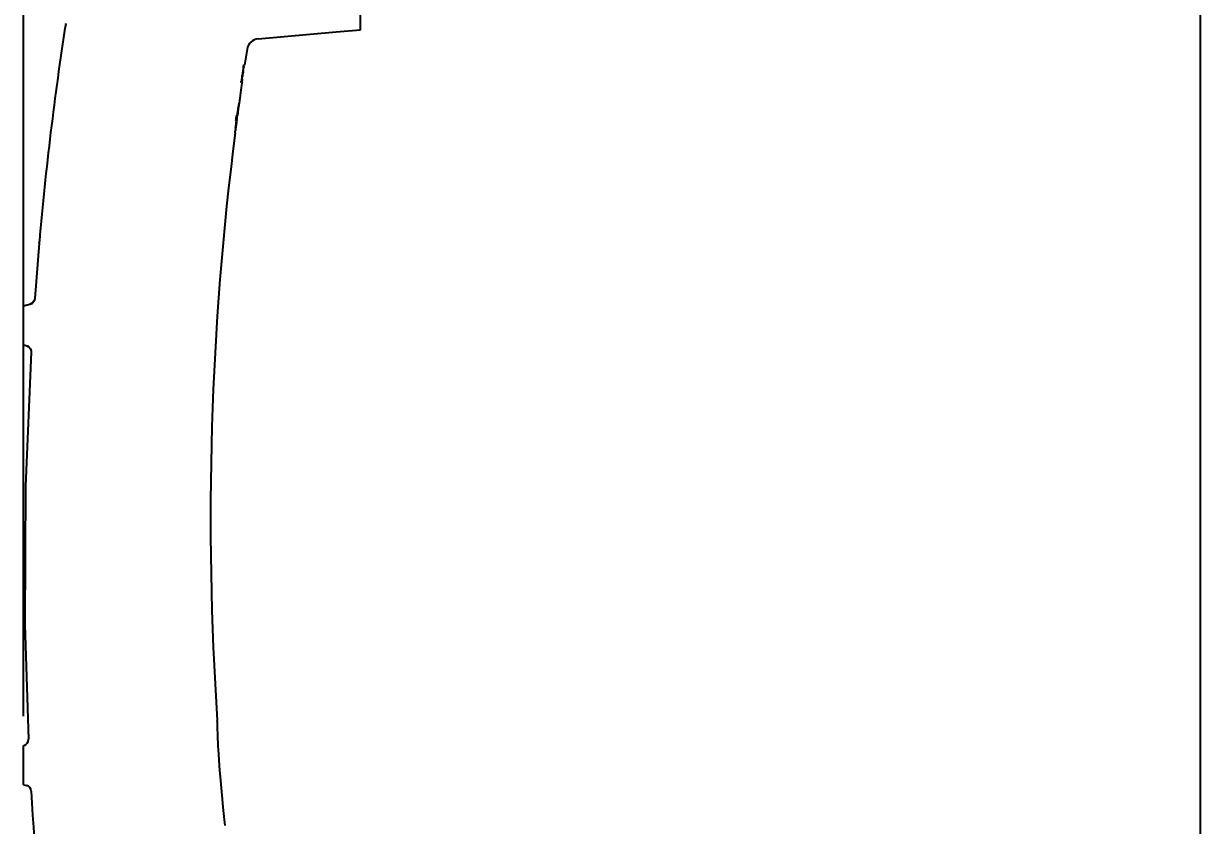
# Model space of a CAD drawing. Header units: millimetres. Extents: x 4086 to 10416, y 123 to 1549.
# Drawn here: x 6613.7 to 6734.2, y 792.2 to 874.2 of the extents above; entities that cross this region are included whole.
import ezdxf

# ---------------------------------------------------------------- set-up
doc = ezdxf.new("R2010")
doc.units = ezdxf.units.MM
doc.layers.add('外形图', color=7, linetype='Continuous')
doc.layers.add('尺寸标注', color=7, linetype='Continuous')
doc.styles.add('思源黑', font='SourceHanSansCN-Normal.ttf')
doc.dimstyles.new('尺寸标注_1_4比例中六', dxfattribs={"dimtxt": 10, "dimasz": 8, "dimexe": 2, "dimexo": 1.5, "dimgap": 1, "dimtad": 1, "dimdec": 1, "dimlfac": 4, "dimdsep": 46, "dimtxsty": '思源黑', "dimcen": 0.09, "dimadec": 0, "dimazin": 0, "dimtp": 0.01, "dimtm": 0.01, "dimtfac": 1, "dimtdec": 1, "dimtofl": 0, "dimtmove": 0, "dimatfit": 3, "dimfxl": 1, "dimtolj": 1, "dimarcsym": 0})

# ---------------------------------------------------------------- blocks, each defined once
blk = doc.blocks.new('*D777')
at = {"layer": 'Defpoints', "color": 0}
for p in [(6704.09, 953.65), (6704.09, 897.45), (6613.72, 846.83)]:
    blk.add_point(p, dxfattribs=at)
at = {"layer": '尺寸标注', "color": 0, "lineweight": -2}
for p, q in [((6613.72, 848.33), (6613.72, 955.65)), ((6704.09, 898.95), (6704.09, 955.65)), ((6621.72, 953.65), (6696.09, 953.65))]:
    blk.add_line(p, q, dxfattribs=at)
at = {"layer": '尺寸标注', "color": 0}
for points in [[(6621.72, 954.98), (6621.72, 952.32), (6613.72, 953.65)], [(6696.09, 952.32), (6696.09, 954.98), (6704.09, 953.65)]]:
    blk.add_solid(points, dxfattribs=at)
at = {"layer": '尺寸标注', "color": 0, "insert": (6658.71, 959.83), "char_height": 10, "attachment_point": 5, "style": '思源黑'}
blk.add_mtext('\\A1;361.5', dxfattribs=at)
blk = doc.blocks.new('*D778')
at = {"layer": 'Defpoints', "color": 0}
for p in [(6734.24, 975.67), (6613.72, 801.83), (6734.24, 744.42)]:
    blk.add_point(p, dxfattribs=at)
at = {"layer": '尺寸标注', "color": 0, "lineweight": -2}
for p, q in [((6613.72, 803.33), (6613.72, 977.67)), ((6734.24, 745.92), (6734.24, 977.67)), ((6621.72, 975.67), (6726.24, 975.67))]:
    blk.add_line(p, q, dxfattribs=at)
at = {"layer": '尺寸标注', "color": 0}
for points in [[(6621.72, 977), (6621.72, 974.34), (6613.72, 975.67)], [(6726.24, 974.34), (6726.24, 977), (6734.24, 975.67)]]:
    blk.add_solid(points, dxfattribs=at)
at = {"layer": '尺寸标注', "color": 0, "insert": (6673.2, 981.85), "char_height": 10, "attachment_point": 5, "style": '思源黑'}
blk.add_mtext('\\A1;482.1', dxfattribs=at)

msp = doc.modelspace()

# ---------------------------------------------------------------- linework, layer by layer
at = {"layer": '外形图', "linetype": 'Continuous'}
for p, q in [((6648.219, 873.583), (6648.219, 879.948)), ((6637.735, 872.66), (6645.719, 873.358)), ((6645.719, 873.364), (6648.219, 873.583)), ((6645.719, 873.364), (6645.719, 873.358)), ((6636.144, 868.843), (6636.163, 868.957)), ((6636.163, 868.957), (6636.167, 868.983)), ((6636.167, 868.983), (6636.179, 869.056)), ((6636.179, 869.056), (6636.195, 869.15)), ((6636.217, 869.247), (6636.205, 869.172)), ((6636.24, 869.68), (6636.21, 869.68)), ((6636.226, 869.47), (6636.219, 869.442)), ((6636.064, 868.202), (6636.05, 868.202)), ((6636.068, 868.431), (6636.064, 868.403)), ((6636.079, 868.306), (6636.064, 868.202)), ((6636.094, 868.41), (6636.079, 868.306)), ((6636.109, 868.514), (6636.094, 868.41)), ((6636.152, 868.842), (6636.145, 868.802)), ((6636.157, 868.875), (6636.152, 868.842)), ((6635.62, 864.822), (6635.702, 865.431)), ((6635.706, 865.444), (6635.622, 864.821)), ((6635.673, 865.607), (6635.688, 865.607)), ((6635.702, 865.431), (6635.791, 866.077)), ((6635.793, 866.077), (6635.706, 865.444)), ((6635.791, 866.077), (6635.793, 866.077)), ((6635.495, 864.289), (6635.466, 864.289)), ((6635.536, 864.178), (6635.509, 863.975)), ((6635.52, 864.069), (6635.529, 864.139)), ((6635.552, 864.468), (6635.528, 864.289)), ((6635.529, 864.139), (6635.548, 864.284)), ((6635.55, 864.283), (6635.536, 864.178)), ((6635.538, 864.827), (6635.567, 864.827)), ((6635.576, 864.647), (6635.552, 864.468)), ((6635.6, 864.827), (6635.576, 864.647)), ((6635.408, 863.509), (6635.392, 863.509)), ((6635.421, 863.302), (6635.417, 863.27)), ((6635.439, 863.442), (6635.421, 863.302)), ((6635.461, 863.606), (6635.439, 863.442))]:
    msp.add_line(p, q, dxfattribs=at)
at = {"layer": '外形图', "color": 7, "linetype": 'Continuous'}
for p, q in [((6615.326, 851.75), (6614.873, 846.071)), ((6615.326, 851.75), (6615.339, 851.9)), ((6614.872, 846.071), (6614.831, 845.888)), ((6614.872, 846.071), (6614.835, 845.899)), ((6613.719, 845.327), (6614.592, 845.561)), ((6613.719, 841.327), (6613.719, 845.327)), ((6614.666, 845.65), (6614.411, 845.513)), ((6614.831, 845.888), (6614.666, 845.65)), ((6613.719, 841.327), (6614.211, 841.195)), ((6614.047, 841.239), (6614.269, 841.128)), ((6614.509, 840.598), (6613.932, 826.866)), ((6613.719, 800.327), (6613.908, 800.378)), ((6613.719, 796.327), (6613.719, 800.327)), ((6613.719, 796.327), (6614.195, 796.2))]:
    msp.add_line(p, q, dxfattribs=at)
at = {"layer": '外形图', "linetype": 'Continuous'}
for points in [[(6618.035, 874.192), (6618.038, 874.207), (6618.04, 874.22)], [(6634.349, 792.154), (6634.196, 793.673), (6634.016, 795.588), (6633.878, 797.142)]]:
    msp.add_lwpolyline(points, dxfattribs=at)
at = {"layer": '外形图', "color": 7, "linetype": 'Continuous'}
for points in [[(6614.835, 845.899), (6614.679, 845.662), (6614.671, 845.658)], [(6614.269, 841.128), (6614.431, 840.939), (6614.506, 840.702), (6614.509, 840.598)], [(6613.932, 826.866), (6613.858, 812.692), (6614.211, 800.968)], [(6633.71, 799.471), (6633.664, 800.309), (6633.616, 801.363), (6633.586, 802.17), (6633.568, 802.679), (6633.561, 802.856)], [(6633.878, 797.142), (6633.825, 797.783), (6633.749, 798.835), (6633.71, 799.471)]]:
    msp.add_lwpolyline(points, dxfattribs=at)
at = {"layer": '外形图', "linetype": 'Continuous'}
for centre, radius, start, end in [((6942.867, 823.588), 328.75, 171.1454, 175.05951), ((6637.844, 871.415), 1.25, 95, 171.08872), ((6942.867, 823.588), 310, 171.08872, 171.39711), ((6671.481, 863.781), 35.749, 171.505, 171.89797), ((6679.485, 862.618), 43.826, 171.50989, 171.74034), ((6674.654, 863.323), 38.955, 171.15297, 171.52868), ((6675.222, 863.266), 39.514, 171.28229, 171.527), ((6607.816, 873.594), 28.731, 350.54749, 350.84705), ((6661.204, 865.421), 25.343, 170.6381, 171.1632), ((6658.482, 865.837), 22.578, 170.90149, 171.2943), ((6629.487, 870.163), 6.791, 350.40767, 350.60833), ((6626.242, 870.699), 10.08, 350.61396, 350.86015), ((6645.5, 867.926), 9.429, 170.13877, 170.95578), ((6617.578, 872.09), 18.854, 350.86717, 351.09528), ((6611.389, 873.271), 25.147, 350.56718, 350.69741), ((6654.359, 866.544), 18.405, 170.41678, 170.61909), ((6622.765, 871.406), 13.618, 350.70658, 350.86524), ((6651.989, 866.943), 16.002, 170.28398, 170.41509), ((6609.639, 873.529), 26.914, 350.83891, 350.98483), ((6650.045, 867.276), 14.03, 170.11095, 170.28486), ((6627.167, 870.724), 9.169, 350.78002, 351.18747), ((6627.614, 870.676), 8.714, 350.9896, 351.45321), ((6647.615, 867.7), 11.563, 169.8421, 170.11384), ((6593.792, 875.575), 42.871, 351.81242, 351.9725), ((6618.027, 872.141), 18.419, 351.18473, 351.42136), ((6625.309, 871.194), 11.05, 352.21565, 352.71184), ((6628.633, 870.765), 7.699, 352.73811, 353.12529), ((6621.492, 871.813), 14.943, 351.94427, 352.33446), ((6942.867, 823.588), 310, 171.731, 172.12216), ((6640.389, 867.851), 4.39, 173.99289, 174.32088), ((6643.799, 867.485), 7.819, 173.21137, 173.9447), ((6647.165, 867.092), 11.208, 172.92764, 173.24666), ((6651.346, 866.571), 15.421, 172.44469, 172.92001), ((6627.371, 869.841), 8.81, 349.99992, 350.60893), ((6659.108, 865.538), 23.252, 171.8879, 172.43664), ((6616.677, 871.609), 19.65, 350.69085, 350.9328), ((6660.453, 865.375), 24.595, 171.72871, 172.10472), ((6630.798, 869.188), 5.337, 355.157, 355.54733), ((6941.216, 823.686), 308.406, 172.18771, 172.33389), ((6941.673, 823.659), 308.847, 172.19392, 172.33989), ((6941.162, 823.693), 308.351, 172.43478, 172.5809), ((6941.635, 823.664), 308.809, 172.44063, 172.58653), ((6942.867, 823.588), 310, 172.69115, 183.83069), ((6674.518, 858.678), 39.381, 172.64275, 173.29824), ((6713.348, 853.752), 78.522, 172.49745, 172.70599), ((6664.287, 860.104), 29.044, 172.66548, 172.87898), ((6721.285, 852.78), 86.511, 172.50143, 172.67356), ((6633.719, 864.465), 1.838, 345.48105, 347.58016), ((7066.902, 823.059), 453.233, 183.46376, 185.96812)]:
    msp.add_arc(centre, radius, start, end, dxfattribs=at)
at = {"layer": '外形图', "color": 7, "linetype": 'Continuous'}
for centre, start, end in [((6613.587, 800.939), 285, 2.67466), ((6613.874, 795.639), 3.46356, 75)]:
    msp.add_arc(centre, 0.625, start, end, dxfattribs=at)
at = {"layer": '外形图', "linetype": 'Continuous'}
for points, knots in [([(6636.224, 869.615), (6636.222, 869.605), (6636.218, 869.582), (6636.215, 869.559), (6636.213, 869.546)], [0, 0, 0, 0, 4407.7627157, 9889.3184162, 9889.3184162, 9889.3184162, 9889.3184162]), ([(6636.24, 869.68), (6636.235, 869.68), (6636.235, 869.647), (6636.227, 869.632), (6636.224, 869.615)], [0, 0, 0, 0, 2213.3377787, 9891.067854, 9891.067854, 9891.067854, 9891.067854]), ([(6636.241, 869.671), (6636.24, 869.671), (6636.24, 869.664), (6636.238, 869.66), (6636.237, 869.656)], [0, 0, 0, 0, 2406.0723676, 9891.2441968, 9891.2441968, 9891.2441968, 9891.2441968]), ([(6636.258, 869.874), (6636.261, 869.89), (6636.267, 869.917), (6636.273, 869.944), (6636.276, 869.956)], [0, 0, 0, 0, 5690.6511498, 9897.0486065, 9897.0486065, 9897.0486065, 9897.0486065]), ([(6636.276, 869.956), (6636.278, 869.962), (6636.281, 869.969), (6636.284, 869.982), (6636.286, 869.982)], [0, 0, 0, 0, 7270.5486121, 9898.346126, 9898.346126, 9898.346126, 9898.346126]), ([(6636.311, 869.945), (6636.312, 869.949), (6636.313, 869.952), (6636.314, 869.959), (6636.316, 869.959)], [0, 0, 0, 0, 7253.6330766, 9897.6785393, 9897.6785393, 9897.6785393, 9897.6785393]), ([(6636.016, 868.172), (6636.007, 868.172), (6636.024, 868.234), (6636.018, 868.257), (6636.021, 868.285)], [0, 0, 0, 0, 2472.6365052, 9857.413857, 9857.413857, 9857.413857, 9857.413857]), ([(6636.072, 868.615), (6636.069, 868.588), (6636.078, 868.56), (6636.045, 868.491), (6636.059, 868.491)], [0, 0, 0, 0, 6483.5786951, 9865.0085317, 9865.0085317, 9865.0085317, 9865.0085317]), ([(6636.059, 868.491), (6636.061, 868.491), (6636.061, 868.502), (6636.064, 868.507), (6636.065, 868.513)], [0, 0, 0, 0, 2392.0780698, 9864.0889676, 9864.0889676, 9864.0889676, 9864.0889676]), ([(6635.382, 863.026), (6635.364, 863.026), (6635.422, 863.159), (6635.399, 863.209), (6635.407, 863.274)], [0, 0, 0, 0, 2084.6748016, 9737.5204007, 9737.5204007, 9737.5204007, 9737.5204007]), ([(6635.45, 863.561), (6635.449, 863.557), (6635.451, 863.553), (6635.447, 863.544), (6635.449, 863.544)], [0, 0, 0, 0, 7511.7844191, 9747.9352895, 9747.9352895, 9747.9352895, 9747.9352895]), ([(6635.467, 863.705), (6635.465, 863.689), (6635.459, 863.641), (6635.453, 863.593), (6635.45, 863.561)], [0, 0, 0, 0, 3204.0417788, 9750.1100374, 9750.1100374, 9750.1100374, 9750.1100374])]:
    msp.add_open_spline(points, degree=3, knots=knots, dxfattribs=at)
for points in [[(6636.233, 869.74), (6636.241, 869.785), (6636.249, 869.829), (6636.258, 869.874)], [(6636.091, 868.754), (6636.084, 868.707), (6636.078, 868.661), (6636.072, 868.615)], [(6635.466, 864.289), (6635.49, 864.468), (6635.514, 864.647), (6635.538, 864.827)]]:
    msp.add_open_spline(points, degree=3, dxfattribs=at)

# ---------------------------------------------------------------- dimensions: what is measured, and where the dimension line sits
at = {"layer": '尺寸标注'}
for base, p1, p2, picture, middle in [((6734.236, 975.67), (6613.719, 801.827), (6734.236, 744.42), '*D778', (6673.196, 975.67)), ((6704.094, 953.65), (6613.719, 846.827), (6704.094, 897.452), '*D777', (6658.711, 953.65))]:
    dim = msp.add_linear_dim(base=base, p1=p1, p2=p2, dimstyle='尺寸标注_1_4比例中六', dxfattribs=at)
    dim.commit()
    dim.dimension.update_dxf_attribs({"geometry": picture, "text_midpoint": middle, "dimtype": 160})

doc.saveas('drawing.dxf')
